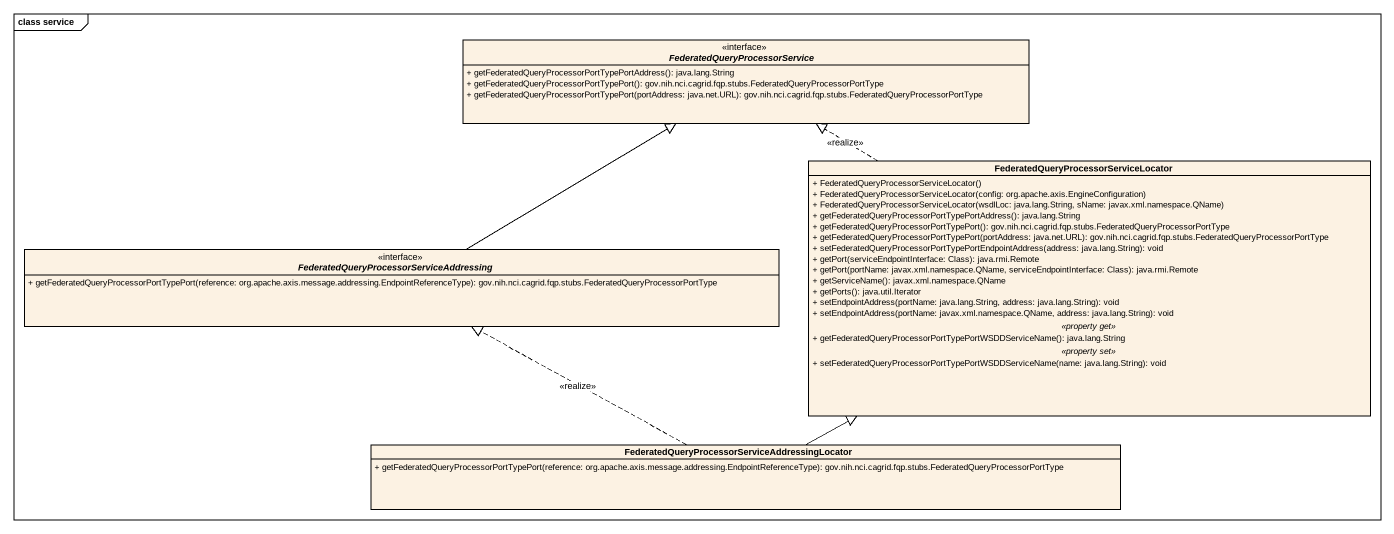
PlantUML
@startuml
mainframe class service
hide circle
hide empty members
skinparam classAttributeIconSize 0
interface "FederatedQueryProcessorService" as FederatedQueryProcessorServi <<interface>> {
  + getFederatedQueryProcessorPortTypePortAddress(): java.lang.String
  + getFederatedQueryProcessorPortTypePort(): gov.nih.nci.cagrid.fqp.stubs.FederatedQueryProcessorPortType
  + getFederatedQueryProcessorPortTypePort(portAddress: java.net.URL): gov.nih.nci.cagrid.fqp.stubs.FederatedQueryProcessorPortType
}
class "FederatedQueryProcessorServiceLocator" as FederatedQueryProcessorServi_2 {
  + FederatedQueryProcessorServiceLocator()
  + FederatedQueryProcessorServiceLocator(config: org.apache.axis.EngineConfiguration)
  + FederatedQueryProcessorServiceLocator(wsdlLoc: java.lang.String, sName: javax.xml.namespace.QName)
  + getFederatedQueryProcessorPortTypePortAddress(): java.lang.String
  + getFederatedQueryProcessorPortTypePort(): gov.nih.nci.cagrid.fqp.stubs.FederatedQueryProcessorPortType
  + getFederatedQueryProcessorPortTypePort(portAddress: java.net.URL): gov.nih.nci.cagrid.fqp.stubs.FederatedQueryProcessorPortType
  + setFederatedQueryProcessorPortTypePortEndpointAddress(address: java.lang.String): void
  + getPort(serviceEndpointInterface: Class): java.rmi.Remote
  + getPort(portName: javax.xml.namespace.QName, serviceEndpointInterface: Class): java.rmi.Remote
  + getServiceName(): javax.xml.namespace.QName
  + getPorts(): java.util.Iterator
  + setEndpointAddress(portName: java.lang.String, address: java.lang.String): void
  + setEndpointAddress(portName: javax.xml.namespace.QName, address: java.lang.String): void
  .. <<property get>> ..
  + getFederatedQueryProcessorPortTypePortWSDDServiceName(): java.lang.String
  .. <<property set>> ..
  + setFederatedQueryProcessorPortTypePortWSDDServiceName(name: java.lang.String): void
}
interface "FederatedQueryProcessorServiceAddressing" as FederatedQueryProcessorServi_3 <<interface>> {
  + getFederatedQueryProcessorPortTypePort(reference: org.apache.axis.message.addressing.EndpointReferenceType): gov.nih.nci.cagrid.fqp.stubs.FederatedQueryProcessorPortType
}
class "FederatedQueryProcessorServiceAddressingLocator" as FederatedQueryProcessorServi_4 {
  + getFederatedQueryProcessorPortTypePort(reference: org.apache.axis.message.addressing.EndpointReferenceType): gov.nih.nci.cagrid.fqp.stubs.FederatedQueryProcessorPortType
}
FederatedQueryProcessorServi_2 .up.|> FederatedQueryProcessorServi : <<realize>>
FederatedQueryProcessorServi_3 -right-|> FederatedQueryProcessorServi
FederatedQueryProcessorServi_4 -right-|> FederatedQueryProcessorServi_2
FederatedQueryProcessorServi_4 .left.|> FederatedQueryProcessorServi_3 : <<realize>>
@enduml
